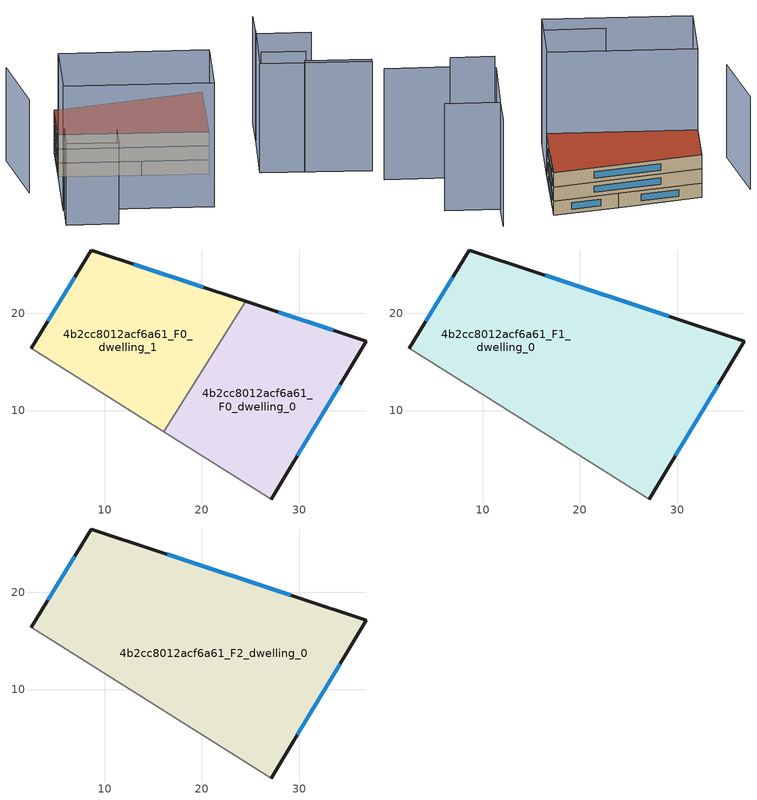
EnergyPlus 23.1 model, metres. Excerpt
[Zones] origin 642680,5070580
4b2cc8012acf6a61_F0_dwelling_0
 floor ground (EU_floor_Construction): 36.93,17.11 27.12,0.9 16.08,7.83 24.48,21.24 z0
 wall outside (EU_wall_Construction): 27.12,0.9 36.93,17.11 24.48,21.24 z0:3
 wall adiabatic (EU_wall_Construction): 16.08,7.83 27.12,0.9 z0:3
 wall to 4b2cc8012acf6a61_F0_dwelling_1 (EU_wall_Construction): 24.48,21.24 16.08,7.83 z0:3
 window (EU_Window_Construction): 33.5,18.24 27.91,20.1 / 29.82,5.36 34.23,12.64 z0.83:2.17
4b2cc8012acf6a61_F0_dwelling_1
 floor ground (EU_floor_Construction): 24.48,21.24 16.08,7.83 2.41,16.42 8.61,26.52 z0
 wall outside (EU_wall_Construction): 24.48,21.24 8.61,26.52 2.41,16.42 z0:3
 wall adiabatic (EU_wall_Construction): 2.41,16.42 16.08,7.83 z0:3
 window (EU_Window_Construction): 20.12,22.7 12.98,25.07 / 6.9,23.74 4.11,19.2 z0.83:2.17
4b2cc8012acf6a61_F1_dwelling_0
 floor to 4b2cc8012acf6a61_F0_dwelling_0 (EU_floor_Construction): 36.93,17.11 27.12,0.9 16.08,7.83 24.48,21.24 z3
 floor to 4b2cc8012acf6a61_F0_dwelling_1 (EU_floor_Construction): 24.48,21.24 16.08,7.83 2.4,16.42 8.61,26.52 z3
 wall outside (EU_wall_Construction): 27.12,0.9 36.93,17.11 8.61,26.52 2.41,16.42 z3:6
 wall adiabatic (EU_wall_Construction): 2.41,16.42 27.12,0.9 z3:6
 window (EU_Window_Construction): 6.9,23.74 4.11,19.2 / 29.14,19.7 16.4,23.93 / 29.82,5.36 34.23,12.64 z3.83:5.17
4b2cc8012acf6a61_F2_dwelling_0
 floor to 4b2cc8012acf6a61_F1_dwelling_0 (EU_floor_Construction): 36.93,17.11 27.12,0.9 2.4,16.42 8.61,26.52 z6
 wall outside (EU_wall_Construction): 27.12,0.9 36.93,17.11 8.61,26.52 2.41,16.42 z6:9
 wall adiabatic (EU_wall_Construction): 2.41,16.42 27.12,0.9 z6:9
 window (EU_Window_Construction): 6.9,23.74 4.11,19.2 / 29.14,19.7 16.4,23.93 / 29.82,5.36 34.23,12.64 z6.83:8.17
 roof outside (EU_roof_Construction): 27.12,0.9 36.93,17.11 8.61,26.52 2.41,16.42 z9
shading: 42.83,-8.91 53.9,-15.71 z0:23.5; 35.72,-4.41 43.05,-8.88 z0:25.5; 8.53,-5.76 19.12,-12.19 z0:24; 53.83,-15.82 35.47,-4.3 / 35.47,-4.3 43.82,9.01 z0:23.1; 19.05,-12.3 -5.84,3.09 / -5.84,3.09 2.41,16.41 / 2.41,16.41 27.29,1.03 / 27.29,1.03 19.05,-12.3 z0:26.2; -5.7,3.01 2.97,-2.34 / 2.97,-2.34 -0.77,-8.42 / -0.77,-8.42 -9.45,-3.07 / -9.45,-3.07 -5.7,3.01 z0:17.2; 52.84,3.19 43.66,8.7 / 43.66,8.7 47.86,15.71 z0:22.6; -1.23,28.8 -6.38,13.78 z0:19.6
[Building]
EU S2 Campaign: North Axis=0; Terrain=City; Solar Distribution=FullExterior
[Site:Location]
Lyon-Bron: Latitude=45.75; Longitude=5; Time Zone=1; Elevation=198
[SizingPeriod:WeatherFileDays]
AnnualSizingPeriod: Begin Month=1; Begin Day of Month=1; End Month=12; End Day of Month=31; Day of Week for Start Day=Monday; Use Weather File Daylight Saving Period=No; Use Weather File Rain and Snow Indicators=No
[MATERIAL]
EU_InternalMass_Material: Roughness=MediumRough; Thickness=0.1; Conductivity=1; Density=1800; Specific Heat=900; Thermal Absorptance=0.9; Solar Absorptance=0.7; Visible Absorptance=0.7
[MATERIAL:NOMASS] Roughness=MediumRough; Thermal Absorptance=0.9; Solar Absorptance=0.7; Visible Absorptance=0.7
Name | Thermal Resistance
EU_wall_NoMass | 0.87146
EU_roof_NoMass | 0.842276
EU_floor_NoMass | 0.496999
[WINDOWMATERIAL:SIMPLEGLAZINGSYSTEM]
EU_Window_SimpleGlazing: UFactor=2.2525; Solar Heat Gain Coefficient=0.76; Visible Transmittance=0.76
[CONSTRUCTION]
EU_wall_Construction: EU_wall_NoMass
EU_roof_Construction: EU_roof_NoMass
EU_floor_Construction: EU_floor_NoMass
EU_InternalMass_Construction: EU_InternalMass_Material
EU_Window_Construction: EU_Window_SimpleGlazing
[ZONE] Type=1; Multiplier=1; Ceiling Height=autocalculate; Floor Area=autocalculate; Part of Total Floor Area=Yes
Name | Volume
4b2cc8012acf6a61_F0_dwelling_0 | 673.076
4b2cc8012acf6a61_F1_dwelling_0; 4b2cc8012acf6a61_F2_dwelling_0 | 1346.17
4b2cc8012acf6a61_F0_dwelling_1 | 673.1
[INTERNALMASS] Construction=EU_InternalMass_Construction
Name | Zone or ZoneList | Surface Area
4b2cc8012acf6a61_F0_dwelling_0_EU_InternalMass | 4b2cc8012acf6a61_F0_dwelling_0 | 224.362
4b2cc8012acf6a61_F0_dwelling_1_EU_InternalMass | 4b2cc8012acf6a61_F0_dwelling_1 | 224.365
4b2cc8012acf6a61_F1_dwelling_0_EU_InternalMass | 4b2cc8012acf6a61_F1_dwelling_0 | 448.723
4b2cc8012acf6a61_F2_dwelling_0_EU_InternalMass | 4b2cc8012acf6a61_F2_dwelling_0 | 448.723
[OTHEREQUIPMENT] Fuel Type=Electricity; Design Level Calculation Method=Watts/Area; Power per Zone Floor Area=1; Fraction Latent=0; Fraction Radiant=0; Fraction Lost=0; Carbon Dioxide Generation Rate=0; EndUse Subcategory=EU_Step8_InternalGains
Name | Zone or ZoneList or Space or SpaceList | Schedule
EU_Step8_InternalGain_4b2cc8012acf6a61_F0_dwelling_0_f000 | 4b2cc8012acf6a61_F0_dwelling_0 | EU_Step8_GainSchedule_4b2cc8012acf6a61_F0_dwelling_0_f000
EU_Step8_InternalGain_4b2cc8012acf6a61_F0_dwelling_1_f000 | 4b2cc8012acf6a61_F0_dwelling_1 | EU_Step8_GainSchedule_4b2cc8012acf6a61_F0_dwelling_1_f000
EU_Step8_InternalGain_4b2cc8012acf6a61_F1_dwelling_0_f000 | 4b2cc8012acf6a61_F1_dwelling_0 | EU_Step8_GainSchedule_4b2cc8012acf6a61_F1_dwelling_0_f000
EU_Step8_InternalGain_4b2cc8012acf6a61_F2_dwelling_0_f000 | 4b2cc8012acf6a61_F2_dwelling_0 | EU_Step8_GainSchedule_4b2cc8012acf6a61_F2_dwelling_0_f000
[ZONEVENTILATION:DESIGNFLOWRATE] Schedule=EU_AlwaysOn; Design Flow Rate Calculation Method=AirChanges/Hour; Air Changes per Hour=0.425; Ventilation Type=Natural; Fan Pressure Rise=0; Fan Total Efficiency=1; Constant Term Coefficient=1; Temperature Term Coefficient=0; Velocity Term Coefficient=0; Velocity Squared Term Coefficient=0; Minimum Indoor Temperature=-100; Maximum Indoor Temperature=100; Delta Temperature=-100; Minimum Outdoor Temperature=-100; Maximum Outdoor Temperature=100; Maximum Wind Speed=40
Name | Zone or ZoneList or Space or SpaceList
EU_ConstantAir_4b2cc8012acf6a61_F0_dwelling_0 | 4b2cc8012acf6a61_F0_dwelling_0
EU_ConstantAir_4b2cc8012acf6a61_F0_dwelling_1 | 4b2cc8012acf6a61_F0_dwelling_1
EU_ConstantAir_4b2cc8012acf6a61_F1_dwelling_0 | 4b2cc8012acf6a61_F1_dwelling_0
EU_ConstantAir_4b2cc8012acf6a61_F2_dwelling_0 | 4b2cc8012acf6a61_F2_dwelling_0
[HVACTEMPLATE:THERMOSTAT] Constant Heating Setpoint=20; Constant Cooling Setpoint=50
EU_HeatOnly_4b2cc8012acf6a61_F0_dwelling_0; EU_HeatOnly_4b2cc8012acf6a61_F0_dwelling_1; EU_HeatOnly_4b2cc8012acf6a61_F1_dwelling_0; EU_HeatOnly_4b2cc8012acf6a61_F2_dwelling_0
[HVACTEMPLATE:ZONE:IDEALLOADSAIRSYSTEM] System Availability Schedule=EU_AlwaysOn; Maximum Heating Supply Air Temperature=50; Minimum Cooling Supply Air Temperature=13; Maximum Heating Supply Air Humidity Ratio=0.0156; Minimum Cooling Supply Air Humidity Ratio=0.0077; Heating Limit=NoLimit; Cooling Limit=NoLimit; Heating Availability Schedule=EU_AlwaysOn; Cooling Availability Schedule=EU_CoolingOff; Dehumidification Control Type=ConstantSensibleHeatRatio; Cooling Sensible Heat Ratio=0.7; Dehumidification Setpoint=60; Humidification Control Type=None; Humidification Setpoint=30; Outdoor Air Method=None; Outdoor Air Flow Rate per Person=0.00944; Outdoor Air Flow Rate per Zone Floor Area=0; Outdoor Air Flow Rate per Zone=0; Demand Controlled Ventilation Type=None; Outdoor Air Economizer Type=NoEconomizer; Heat Recovery Type=None; Sensible Heat Recovery Effectiveness=0.7; Latent Heat Recovery Effectiveness=0.65
Name | Template Thermostat
4b2cc8012acf6a61_F0_dwelling_0 | EU_HeatOnly_4b2cc8012acf6a61_F0_dwelling_0
4b2cc8012acf6a61_F0_dwelling_1 | EU_HeatOnly_4b2cc8012acf6a61_F0_dwelling_1
4b2cc8012acf6a61_F1_dwelling_0 | EU_HeatOnly_4b2cc8012acf6a61_F1_dwelling_0
4b2cc8012acf6a61_F2_dwelling_0 | EU_HeatOnly_4b2cc8012acf6a61_F2_dwelling_0
[SIZING:ZONE] Zone Cooling Design Supply Air Temperature Input Method=SupplyAirTemperature; Zone Cooling Design Supply Air Temperature=13; Zone Heating Design Supply Air Temperature Input Method=SupplyAirTemperature; Zone Heating Design Supply Air Temperature=50; Zone Cooling Design Supply Air Humidity Ratio=0.008; Zone Heating Design Supply Air Humidity Ratio=0.008; Cooling Design Air Flow Method=DesignDay; Cooling Design Air Flow Rate=0; Cooling Minimum Air Flow per Zone Floor Area=0.000762; Cooling Minimum Air Flow=0; Cooling Minimum Air Flow Fraction=0.2; Heating Design Air Flow Method=DesignDay; Heating Design Air Flow Rate=0; Heating Maximum Air Flow per Zone Floor Area=0.002032; Heating Maximum Air Flow=0.141576; Heating Maximum Air Flow Fraction=0.3; Account for Dedicated Outdoor Air System=No; Dedicated Outdoor Air System Control Strategy=NeutralSupplyAir; Dedicated Outdoor Air Low Setpoint Temperature for Design=autosize; Dedicated Outdoor Air High Setpoint Temperature for Design=autosize; Zone Load Sizing Method=Sensible Load Only No Latent Load; Zone Latent Cooling Design Supply Air Humidity Ratio Input Method=HumidityRatioDifference; Zone Cooling Design Supply Air Humidity Ratio Difference=0.005; Zone Latent Heating Design Supply Air Humidity Ratio Input Method=HumidityRatioDifference; Zone Humidification Design Supply Air Humidity Ratio Difference=0.005
4b2cc8012acf6a61_F0_dwelling_0; 4b2cc8012acf6a61_F0_dwelling_1; 4b2cc8012acf6a61_F1_dwelling_0; 4b2cc8012acf6a61_F2_dwelling_0
[SCHEDULE:CONSTANT]
Name | Hourly Value
EU_AlwaysOn | 1
EU_CoolingOff | 0
[SCHEDULE:FILE] Column Number=1; Rows to Skip at Top=0; Number of Hours of Data=8760; Column Separator=Comma; Interpolate to Timestep=No; Minutes per Item=60; Adjust Schedule for Daylight Savings=Yes
Name | File
EU_Step8_GainSchedule_4b2cc8012acf6a61_F0_dwelling_0_f000 | ../../schedules/4b2cc8012acf6a61/4b2cc8012acf6a61_F0_dwelling_0_f000_gain.csv
EU_Step8_GainSchedule_4b2cc8012acf6a61_F0_dwelling_1_f000 | ../../schedules/4b2cc8012acf6a61/4b2cc8012acf6a61_F0_dwelling_1_f000_gain.csv
EU_Step8_GainSchedule_4b2cc8012acf6a61_F1_dwelling_0_f000 | ../../schedules/4b2cc8012acf6a61/4b2cc8012acf6a61_F1_dwelling_0_f000_gain.csv
EU_Step8_GainSchedule_4b2cc8012acf6a61_F2_dwelling_0_f000 | ../../schedules/4b2cc8012acf6a61/4b2cc8012acf6a61_F2_dwelling_0_f000_gain.csv
